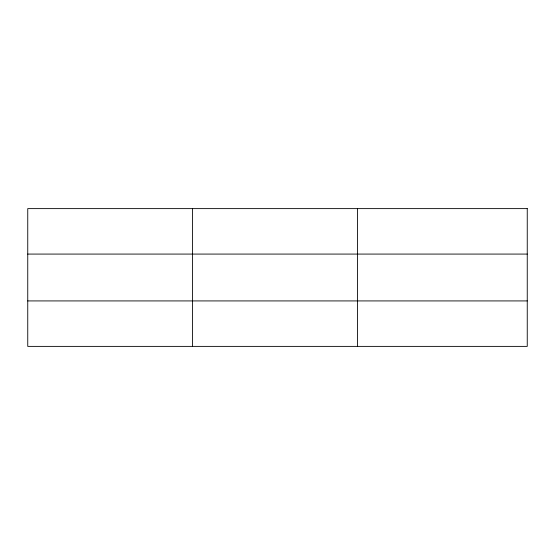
<?xml version="1.0" encoding="UTF-8"?>
<svg xmlns="http://www.w3.org/2000/svg" width="555" height="555" viewBox="0 0 555 555"><rect width="100%" height="100%" fill="white"/><g stroke="black" fill="none" stroke-linecap="round" stroke-linejoin="round"><path stroke-width="0.83" d="M192.585 346.382L192.585 208.618M357.42 346.382L357.42 208.618M27.75 254.079L527.25 254.079M27.75 300.921L527.25 300.921M527.25 208.618L527.25 346.382L27.75 346.382L27.75 208.618L527.25 208.618"/></g></svg>
